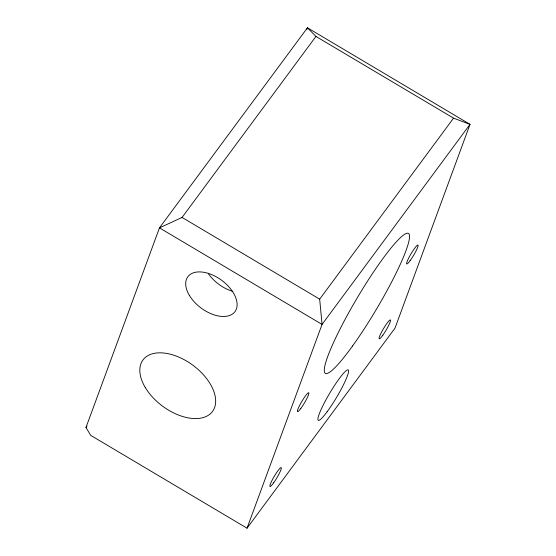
<?xml version="1.0" encoding="UTF-8"?>
<svg xmlns="http://www.w3.org/2000/svg" width="556" height="556" viewBox="0 0 556 556"><rect width="100%" height="100%" fill="white"/><g stroke="black" fill="none" stroke-linecap="round" stroke-linejoin="round"><path stroke-width="0.83" d="M85.978 427.501L159.475 227.863L307.44 27.8L470.022 124.356L395.003 328.137L247.038 528.2L90.691 435.362L85.978 427.501L87.007 426.104M306.842 29.426L307.44 27.8L315.94 36.425L453.55 118.15L470.022 124.356L322.056 324.419L247.038 528.2M453.55 118.15L319.679 299.163L322.056 324.419L159.475 227.863L182.069 217.438L315.94 36.425M182.069 217.438L319.679 299.163M232.929 291.42A29.322 17.264 36.5 0 1 208.285 273.58M145.311 387.581A43.25 25.465 36.5 0 0 210.988 413.177A43.25 25.465 36.5 0 0 176.933 356.333A43.25 25.465 36.5 0 0 145.311 387.581M352.539 345.999A81.371 11.148 -59.3 0 0 408.882 233.77A81.371 11.148 -59.3 0 0 339.368 330.389A81.371 11.148 -59.3 0 0 352.539 345.999M273.649 482.803A10.995 1.508 -59.3 0 0 281.26 467.638A10.995 1.508 -59.3 0 0 271.87 480.69A10.995 1.508 -59.3 0 0 273.649 482.803M382.862 335.136A10.995 1.508 -59.3 0 0 390.472 319.971A10.995 1.508 -59.3 0 0 381.082 333.023A10.995 1.508 -59.3 0 0 382.862 335.136M300.845 408.417A10.995 1.508 -59.3 0 0 308.865 392.87A10.995 1.508 -59.3 0 0 299.712 405.248A10.995 1.508 -59.3 0 0 300.845 408.417M410.057 260.75A10.995 1.508 -59.3 0 0 418.077 245.203A10.995 1.508 -59.3 0 0 408.924 257.574A10.995 1.508 -59.3 0 0 410.057 260.75M327.116 411.76A29.322 4.017 -59.3 0 0 348.501 370.31A29.322 4.017 -59.3 0 0 324.099 403.308A29.322 4.017 -59.3 0 0 327.116 411.76M189.422 295.465A29.322 17.264 36.5 0 0 233.951 312.82A29.322 17.264 36.5 0 0 210.863 274.282A29.322 17.264 36.5 0 0 189.422 295.465"/></g></svg>
